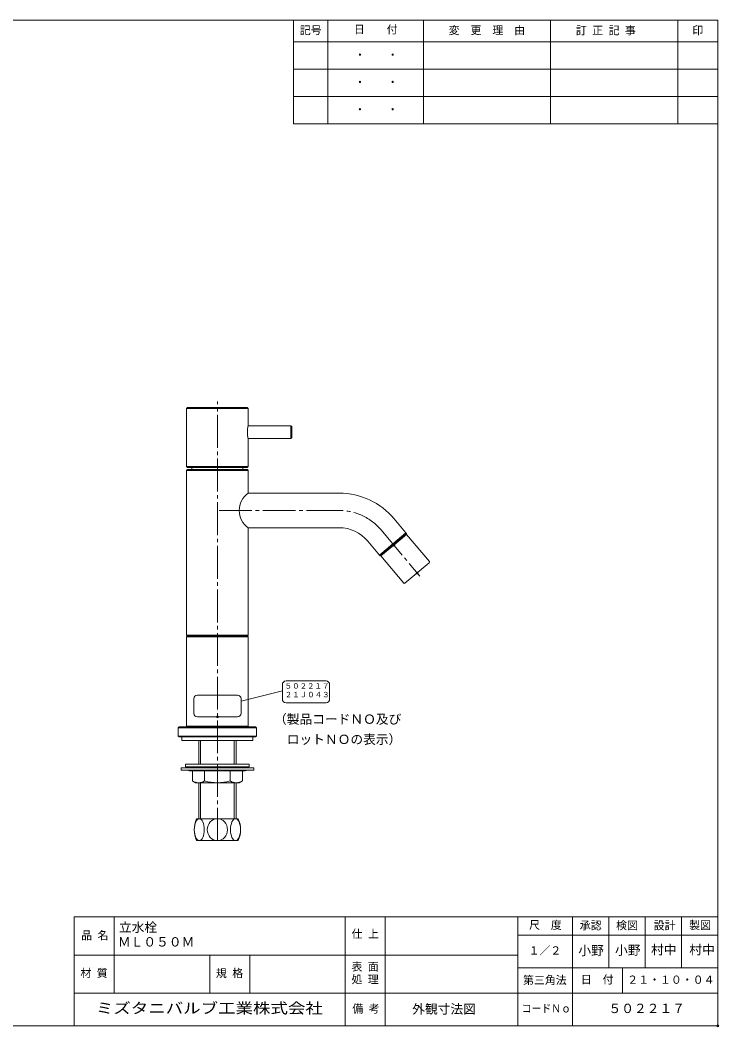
# Model space of a CAD drawing. Units: millimetres, scale not verified. Extents: x -373 to 395, y -278 to 275.
# Drawn here: x 11 to 395, y -278 to 275 of the extents above; entities that cross this region are included whole.
import ezdxf
from ezdxf.enums import TextEntityAlignment as Align

# ---------------------------------------------------------------- set-up
doc = ezdxf.new("R2010")
doc.units = ezdxf.units.MM
doc.header["$LTSCALE"] = 2
doc.header["$PDMODE"] = 32
doc.header["$PDSIZE"] = 1
doc.linetypes.add('USER2', pattern=[12, 9, -1, 1, -1])
for name, color, linetype, lineweight in [('0-1_1', 7, 'Continuous', 18), ('0-2_2', 7, 'Continuous', 18), ('0-3_3', 7, 'Continuous', 18), ('0-4_4', 7, 'Continuous', 18), ('0-5_5', 7, 'Continuous', 18)]:
    doc.layers.add(name, color=color, linetype=linetype, lineweight=lineweight)
doc.layers.add('0-6_6', color=7, linetype='Continuous')
doc.styles.add('ＭＳ ゴシック', font='')
doc.styles.get('ＭＳ ゴシック').set_extended_font_data('MS Gothic')

msp = doc.modelspace()

# ---------------------------------------------------------------- linework, layer by layer
at = {"layer": '0-1_1'}
for p, q in [((-373.022, 275.029), (394.982, 275.029)), ((40.982, -217.972), (394.982, -217.972)), ((40.982, -217.972), (40.982, -277.972)), ((62.982, -217.972), (62.982, -259.972)), ((189.982, -217.972), (189.982, -277.972)), ((211.982, -217.972), (211.982, -277.972)), ((284.982, -277.972), (284.982, -217.972)), ((314.982, -277.972), (314.982, -217.972)), ((334.982, -245.972), (334.982, -217.972)), ((354.982, -245.972), (354.982, -217.972)), ((374.982, -245.972), (374.982, -217.972)), ((284.982, -227.972), (394.982, -227.972)), ((40.982, -238.972), (284.982, -238.972)), ((115.482, -238.972), (115.482, -259.972)), ((137.482, -238.972), (137.482, -259.972)), ((284.982, -245.972), (394.982, -245.972)), ((342.482, -245.972), (342.482, -259.972)), ((40.982, -259.972), (394.982, -259.972))]:
    msp.add_line(p, q, dxfattribs=at)
msp.add_lwpolyline([(-373.022, 275.029), (-373.022, -277.972), (394.982, -277.972), (394.982, 275.029)], dxfattribs=at)
at = {"layer": '0-2_2'}
for p, q in [((102.81, 61.535), (103.31, 62.035)), ((102.81, 29.535), (102.81, 61.535)), ((102.81, 61.535), (136.61, 61.535)), ((136.11, 62.035), (103.31, 62.035)), ((136.11, 62.035), (136.61, 61.535)), ((136.61, 52.235), (136.61, 61.535)), ((160.11, 52.035), (136.567, 52.035)), ((160.11, 52.035), (160.61, 51.535)), ((160.11, 52.035), (160.11, 45.035)), ((160.61, 51.535), (160.61, 45.535)), ((160.11, 45.035), (136.567, 45.035)), ((136.61, 29.535), (136.61, 44.835)), ((160.11, 45.035), (160.61, 45.535)), ((102.81, 29.535), (103.31, 29.035)), ((102.81, 29.535), (136.61, 29.535)), ((136.11, 29.035), (103.31, 29.035)), ((105.71, 27.935), (105.71, 29.035)), ((133.71, 27.935), (133.71, 29.035)), ((136.61, 29.535), (136.11, 29.035)), ((102.71, 27.435), (102.71, -63.065)), ((136.71, 27.435), (102.71, 27.435)), ((136.71, 14.935), (136.71, 27.435)), ((136.71, 14.935), (186.711, 14.935)), ((216.969, 0.825), (223.397, -6.836)), ((136.71, -63.065), (136.71, -4.065)), ((136.71, -4.065), (186.711, -4.065)), ((216.441, -13.325), (223.719, -7.219)), ((223.397, -6.836), (222.823, -7.318)), ((222.823, -7.97), (223.08, -8.277)), ((223.397, -6.836), (223.719, -7.219)), ((223.784, -7.686), (236.319, -22.624)), ((202.415, -11.388), (208.842, -19.049)), ((209.164, -19.432), (216.441, -13.325)), ((208.842, -19.049), (209.417, -18.567)), ((208.842, -19.049), (209.164, -19.432)), ((209.612, -19.577), (222.147, -34.515)), ((210.316, -18.987), (210.059, -18.68)), ((222.851, -34.577), (236.257, -23.328)), ((102.71, -63.065), (103.21, -63.565)), ((136.71, -63.065), (102.71, -63.065)), ((102.71, -63.065), (103.21, -63.565)), ((102.71, -63.065), (136.71, -63.065)), ((102.71, -64.065), (103.21, -63.565)), ((102.71, -113.065), (102.71, -64.065)), ((102.71, -64.065), (119.71, -64.065)), ((103.21, -63.565), (136.21, -63.565)), ((136.71, -64.065), (119.71, -64.065)), ((136.71, -63.065), (136.21, -63.565)), ((136.71, -63.065), (136.21, -63.565)), ((98.21, -114.065), (141.21, -114.065)), ((98.71, -113.565), (140.71, -113.565)), ((102.71, -113.065), (103.21, -113.565)), ((102.71, -113.065), (119.71, -113.065)), ((103.21, -113.565), (136.21, -113.565)), ((136.71, -113.065), (119.71, -113.065)), ((136.71, -113.065), (136.21, -113.565)), ((140.71, -113.565), (141.21, -114.065)), ((141.21, -114.065), (141.21, -118.565)), ((141.21, -118.565), (98.21, -118.565)), ((109.46, -134.065), (109.46, -121.065)), ((110.46, -134.065), (110.46, -121.065)), ((140.71, -119.065), (119.71, -119.065)), ((128.96, -134.065), (128.96, -121.065)), ((129.96, -134.065), (129.96, -121.065)), ((141.21, -118.565), (140.71, -119.065)), ((99.71, -137.265), (99.71, -136.065)), ((99.71, -136.065), (119.71, -136.065)), ((99.71, -137.265), (119.71, -137.265)), ((102.21, -135.565), (102.21, -134.065)), ((137.21, -134.065), (102.21, -134.065)), ((119.71, -135.565), (102.21, -135.565)), ((119.71, -137.765), (105.39, -137.765)), ((105.96, -143.255), (105.96, -137.765)), ((112.71, -143.255), (112.71, -137.765)), ((119.71, -135.565), (137.21, -135.565)), ((139.71, -136.065), (119.71, -136.065)), ((139.71, -137.265), (119.71, -137.265)), ((119.71, -137.765), (134.031, -137.765)), ((126.71, -143.255), (126.71, -137.765)), ((133.46, -143.255), (133.46, -137.765)), ((137.21, -135.565), (137.21, -134.065)), ((139.71, -137.265), (139.71, -136.065)), ((107.71, -144.265), (105.96, -143.255)), ((131.71, -144.265), (133.46, -143.255)), ((107.71, -144.265), (119.71, -144.265)), ((109.46, -164.065), (109.46, -144.265)), ((110.46, -164.065), (110.46, -144.265)), ((131.71, -144.265), (119.71, -144.265)), ((128.96, -164.065), (128.96, -144.265)), ((129.96, -164.065), (129.96, -144.265)), ((108.21, -164.065), (119.71, -164.065)), ((131.21, -164.065), (119.71, -164.065)), ((108.21, -176.065), (119.71, -176.065)), ((131.21, -176.065), (119.71, -176.065))]:
    msp.add_line(p, q, dxfattribs=at)
at = {"layer": '0-2_2', "linetype": 'USER2'}
for p, q in [((119.71, -176.065), (119.71, 65.428)), ((186.711, 5.435), (119.71, 5.435)), ((209.692, -5.282), (231.057, -30.744))]:
    msp.add_line(p, q, dxfattribs=at)
at = {"layer": '0-2_2'}
for points in [[(119.71, 27.935), (103.21, 27.935), (102.71, 27.435)], [(119.71, 27.935), (136.21, 27.935), (136.71, 27.435)], [(208.842, -19.049), (216.12, -12.942), (223.397, -6.836)], [(209.612, -19.577), (216.698, -13.632), (223.784, -7.686)], [(136.71, -113.065), (136.71, -64.065), (136.21, -63.565)], [(98.71, -113.565), (98.21, -114.065), (98.21, -118.565), (98.71, -119.065), (119.71, -119.065)], [(100.21, -119.065), (100.21, -121.065), (119.71, -121.065)], [(139.21, -119.065), (139.21, -121.065), (119.71, -121.065)]]:
    msp.add_lwpolyline(points, dxfattribs=at)
for centre, radius, start, end in [((153.1, 48.535), 16.9, 167.35352, 192.64648), ((143.235, 5.435), 11.525, 124.48292, 235.51708), ((186.711, -24.565), 39.5, 40, 90), ((186.711, -24.565), 20.5, 40, 90), ((235.936, -22.945), 0.5, 310, 40), ((222.53, -34.194), 0.5, 220, 310), ((102.992, -135.065), 1, 270, 293.55646), ((102.992, -138.265), 1, 66.44354, 90), ((105.39, -140.565), 5, 90, 113.55646), ((105.39, -132.765), 5, 246.44354, 270), ((111.46, -151.815), 16.25, 82.93029, 104.25003), ((107.46, -151.815), 16.25, 82.93029, 90), ((111.46, -121.515), 16.25, 255.74997, 277.06971), ((107.46, -121.515), 16.25, 270, 277.06971), ((115.46, -151.815), 16.25, 82.48596, 104.25003), ((115.46, -121.515), 16.25, 255.74997, 277.51405), ((119.71, -151.815), 16.25, 90, 104.25003), ((119.71, -121.515), 16.25, 255.74997, 270), ((119.71, -151.815), 16.25, 75.74997, 90), ((119.71, -121.515), 16.25, 270, 284.25003), ((123.96, -151.815), 16.25, 75.74997, 97.51404), ((123.96, -121.515), 16.25, 262.48595, 284.25003), ((127.96, -151.815), 16.25, 75.74997, 97.06971), ((127.96, -121.515), 16.25, 262.93029, 284.25003), ((131.96, -151.815), 16.25, 90, 97.06971), ((131.96, -121.515), 16.25, 262.93029, 270), ((134.031, -140.565), 5, 66.44354, 90), ((134.031, -132.765), 5, 270, 293.55646), ((136.429, -135.065), 1, 246.44354, 270), ((136.429, -138.265), 1, 90, 113.55646), ((109.335, -138.123), 6.142, 236.66809, 303.33191), ((119.71, -119.511), 24.754, 253.57358, 270), ((119.71, -119.511), 24.754, 270, 286.42642), ((130.085, -138.123), 6.142, 236.66809, 303.33191), ((121.985, -170.065), 15.025, 156.46342, 203.53658), ((117.435, -170.065), 15.025, 336.46342, 23.53658)]:
    msp.add_arc(centre, radius, start, end, dxfattribs=at)
at = {"layer": '0-2_2', "linetype": 'USER2'}
msp.add_arc((186.711, -24.565), 30, 40, 90, dxfattribs=at)
at = {"layer": '0-2_2'}
for centre, ratio in [((109.751, -170.065), 0.458833), ((119.71, -170.065), 0.926667), ((129.669, -170.065), 0.458833)]:
    msp.add_ellipse(centre, major_axis=(0, 6), ratio=ratio, start_param=6.2831853, end_param=12.5663703, dxfattribs=at)
for p in [(216.698, -13.632), (229.554, -28.953)]:
    msp.add_point(p, dxfattribs=at)
at = {"layer": '0-3_3'}
for p in [(119.71, -63.565), (394.982, -277.972)]:
    msp.add_point(p, dxfattribs=at)
at = {"layer": '0-4_4'}
for p, q in [((157.443, -88.281), (179.443, -88.281)), ((132.71, -99.459), (155.599, -93.67)), ((155.443, -90.281), (155.443, -98.281)), ((181.443, -90.281), (181.443, -98.281)), ((106.71, -98.065), (106.71, -106.065)), ((108.71, -96.065), (130.71, -96.065)), ((132.71, -98.065), (132.71, -106.065)), ((157.443, -100.281), (179.443, -100.281)), ((108.71, -108.065), (130.71, -108.065))]:
    msp.add_line(p, q, dxfattribs=at)
for centre, start, end in [((157.443, -90.281), 90, 180), ((179.443, -90.281), 0, 90), ((108.71, -98.065), 90, 180), ((130.71, -98.065), 0, 90), ((157.443, -98.281), 180, 270), ((179.443, -98.281), 270, 0), ((108.71, -106.065), 180, 270), ((130.71, -106.065), 270, 0)]:
    msp.add_arc(centre, 2, start, end, dxfattribs=at)
msp.add_point((119.71, -108.065), dxfattribs=at)
at = {"layer": '0-5_5'}
for p, q in [((161.482, 218.029), (161.482, 275.029)), ((180.482, 218.029), (180.482, 275.029)), ((232.982, 218.029), (232.982, 275.029)), ((302.982, 218.029), (302.982, 275.029)), ((372.982, 218.029), (372.982, 275.029)), ((161.482, 263.029), (394.982, 263.029)), ((161.482, 248.029), (394.982, 248.029)), ((161.482, 233.029), (394.982, 233.029)), ((161.482, 218.029), (394.982, 218.029))]:
    msp.add_line(p, q, dxfattribs=at)

# ---------------------------------------------------------------- texts
at = {"layer": '0-1_1', "style": 'ＭＳ ゴシック'}
for s, p in [('尺\u3000度', (291.087, -225.998)), ('承認', (319.006, -226.253)), ('検図', (338.99, -226.198)), ('設計', (359.628, -226.253)), ('製図', (379.127, -226.1)), ('品 名', (44.793, -231.693)), ('仕 上', (193.513, -230.892)), ('\u3000／ ', (290.833, -240.013)), ('表 面', (193.447, -248.892)), ('材 質', (44.398, -252.463)), ('規 格', (118.898, -252.463)), ('処 理', (193.447, -255.892)), ('第三角法', (287.775, -256.322)), ('日\u3000付', (319.552, -256.013)), ('\u3000\u3000・\u3000\u3000・', (345.098, -256.1)), ('備 考 ', (193.904, -272.025))]:
    msp.add_text(s, height=4.399, dxfattribs=at).set_placement(p, align=Align.BOTTOM_LEFT)
for s, height, width, p in [('ミズタニバルブ工業株式会社', 5.865, 1.2, (52.887, -272.876)), ('コードＮｏ', 4.399, 0.9, (287.101, -271.881))]:
    msp.add_text(s, height=height, dxfattribs=dict(at, width=width)).set_placement(p, align=Align.BOTTOM_LEFT)
at = {"layer": '0-3_3', "style": 'ＭＳ ゴシック'}
for s, height, p in [('立水栓\u3000', 5.132, (65.575, -227.818)), ('ＭＬ０５０Ｍ', 5.132, (65.002, -235.834)), ('１\u3000２', 4.399, (290.833, -240.013)), ('２１\u3000１０\u3000０４', 4.399, (345.098, -256.1)), ('外観寸法図', 5.132, (226.85, -272.767)), ('５０２２１７', 5.132, (334.794, -272.418))]:
    msp.add_text(s, height=height, dxfattribs=at).set_placement(p, align=Align.BOTTOM_LEFT)
at = {"layer": '0-4_4', "style": 'ＭＳ ゴシック'}
for s, height, p in [('５０２２１７', 2.933, (156.698, -93.409)), ('２１Ｊ０４３', 2.933, (156.755, -98.166)), ('（製品コードＮＯ及び', 5.132, (150.848, -113.397)), ('\u3000ロットＮＯの表示）', 5.132, (150.848, -124.497)), ('村中\u3000村中', 5.132, (358.223, -240.171))]:
    msp.add_text(s, height=height, dxfattribs=at).set_placement(p, align=Align.BOTTOM_LEFT)
at = {"layer": '0-5_5', "style": 'ＭＳ ゴシック'}
for s, p in [('記号', (165.053, 265.951)), ('日\u3000\u3000付', (194.794, 266.403)), ('変\u3000更\u3000理\u3000由', (246.918, 265.925)), ('訂 正 記 事', (316.857, 265.859)), ('印', (380.888, 265.836)), ('\u3000\u3000・\u3000\u3000・', (183.098, 252.4)), ('\u3000\u3000・\u3000\u3000・', (183.098, 237.4)), ('\u3000\u3000・\u3000\u3000・', (183.098, 222.4))]:
    msp.add_text(s, height=4.399, dxfattribs=at).set_placement(p, align=Align.BOTTOM_LEFT)
at = {"layer": '0-6_6', "style": 'ＭＳ ゴシック'}
for p in [(318.197, -240.594), (338.385, -240.408)]:
    msp.add_text('小野', height=5.132, dxfattribs=at).set_placement(p, align=Align.BOTTOM_LEFT)

doc.saveas('drawing.dxf')
